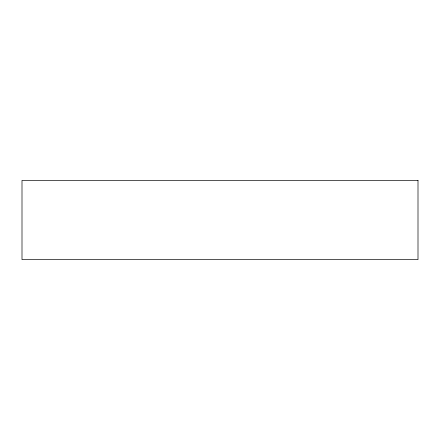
<?xml version="1.0" encoding="UTF-8"?>
<svg xmlns="http://www.w3.org/2000/svg" width="440" height="440" viewBox="0 0 440 440"><rect width="100%" height="100%" fill="white"/><g stroke="black" fill="none" stroke-linecap="round" stroke-linejoin="round"><path stroke-width="0.66" d="M418 180.4L22 180.4L22 259.6L418 259.6L418 180.4"/></g></svg>
